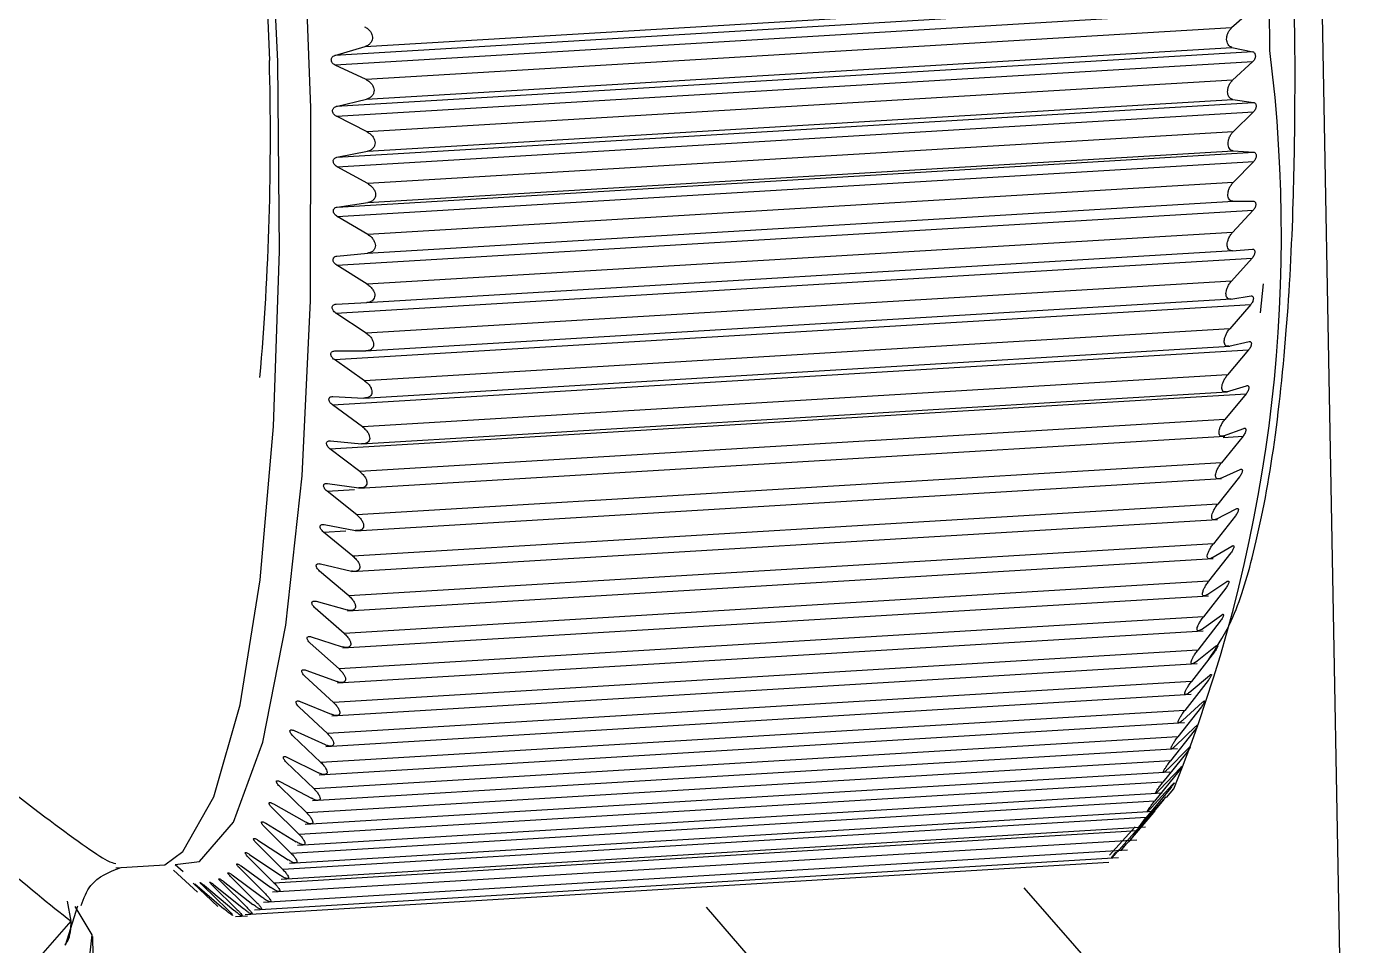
# Model space of a CAD drawing. Header units: millimetres. Extents: x 0 to 279, y 0 to 216.
# Drawn here: x 45.332 to 48.077, y 173.19 to 175.071 of the extents above; entities that cross this region are included whole.
import ezdxf

# ---------------------------------------------------------------- set-up
doc = ezdxf.new("R2010")
doc.units = ezdxf.units.MM

msp = doc.modelspace()

# ---------------------------------------------------------------- linework, layer by layer
at = {"color": 7, "linetype": 'Continuous', "lineweight": 25}
for p, q in [((48.077, 170.0742), (47.9397, 177.6115)), ((46.0246, 175.0308), (47.7973, 175.1367)), ((47.8401, 175.1248), (45.9627, 175.0126)), ((47.8407, 175.105), (45.9633, 174.9928)), ((47.8407, 175.105), (47.7992, 175.069)), ((47.7992, 175.069), (46.0266, 174.963)), ((45.9627, 175.0126), (46.0246, 175.0308)), ((47.8427, 175.02), (45.9653, 174.9078)), ((46.0276, 174.923), (47.8001, 175.029)), ((47.8001, 175.029), (47.8427, 175.02)), ((46.0266, 174.963), (45.9633, 174.9928)), ((45.9657, 174.8881), (47.8431, 175.0004)), ((47.8431, 175.0004), (47.8014, 174.9619)), ((47.8014, 174.9619), (46.0289, 174.8559)), ((45.9653, 174.9078), (46.0276, 174.923)), ((45.9669, 174.8041), (47.8442, 174.9165)), ((46.0294, 174.8163), (47.8019, 174.9224)), ((47.8019, 174.9224), (47.8442, 174.9165)), ((46.0289, 174.8559), (45.9657, 174.8881)), ((45.967, 174.7847), (47.8443, 174.8971)), ((47.8443, 174.8971), (47.8024, 174.8562)), ((47.8024, 174.8562), (46.03, 174.7501)), ((45.9669, 174.8041), (46.0294, 174.8163)), ((45.9674, 174.702), (47.8445, 174.8144)), ((46.0301, 174.7111), (47.8025, 174.8173)), ((47.8025, 174.8173), (47.8445, 174.8144)), ((46.03, 174.7501), (45.967, 174.7847)), ((45.9673, 174.6829), (47.8445, 174.7953)), ((47.8445, 174.7953), (47.8023, 174.7521)), ((47.8023, 174.7521), (46.03, 174.646)), ((46.0287, 174.6077), (47.8033, 174.714)), ((47.802, 174.7139), (47.8438, 174.7141)), ((45.9665, 174.5829), (47.8435, 174.6954)), ((45.9674, 174.702), (46.0301, 174.7111)), ((47.8435, 174.6954), (47.8011, 174.65)), ((46.03, 174.646), (45.9673, 174.6829)), ((47.8011, 174.65), (46.029, 174.5438)), ((45.9668, 174.6016), (46.0298, 174.6077)), ((46.0275, 174.5063), (47.8019, 174.6127)), ((47.8004, 174.6126), (47.842, 174.6158)), ((45.9647, 174.485), (47.8415, 174.5976)), ((46.029, 174.5438), (45.9665, 174.5829)), ((47.8415, 174.5976), (47.7988, 174.5502)), ((47.7988, 174.5502), (46.0268, 174.4438)), ((47.8638, 174.5446), (47.8578, 174.4853)), ((45.9617, 174.3895), (47.8384, 174.5021)), ((45.9651, 174.5033), (46.0283, 174.5063)), ((46.0251, 174.4072), (47.7994, 174.5137)), ((47.8384, 174.5021), (47.7954, 174.4528)), ((47.7977, 174.5136), (47.8391, 174.5199)), ((46.0268, 174.4438), (45.9647, 174.485)), ((47.7954, 174.4528), (46.0235, 174.3464)), ((46.0216, 174.3107), (47.7957, 174.4172)), ((47.7938, 174.4172), (47.8351, 174.4266)), ((45.9577, 174.2966), (47.8342, 174.4093)), ((46.0235, 174.3464), (45.9617, 174.3895)), ((45.9623, 174.4073), (46.0257, 174.4073)), ((47.8342, 174.4093), (47.7909, 174.3582)), ((47.7909, 174.3582), (46.0192, 174.2517)), ((47.7889, 174.3237), (47.8301, 174.3361)), ((45.9526, 174.2066), (47.829, 174.3194)), ((45.9585, 174.3139), (46.022, 174.3108)), ((46.0171, 174.217), (47.791, 174.3236)), ((47.829, 174.3194), (47.7853, 174.2666)), ((46.0192, 174.2517), (45.9577, 174.2966)), ((47.7853, 174.2666), (46.0138, 174.1601)), ((47.7829, 174.2333), (47.824, 174.2487)), ((45.9537, 174.2234), (46.0173, 174.2173)), ((46.0115, 174.1263), (47.7852, 174.233)), ((47.8227, 174.2326), (47.7786, 174.1783)), ((46.0138, 174.1601), (45.9526, 174.2066)), ((47.7786, 174.1783), (46.0073, 174.0717)), ((46.0048, 174.039), (47.7784, 174.1457)), ((47.8154, 174.1492), (47.7708, 174.0935)), ((47.7758, 174.1463), (47.8168, 174.1647)), ((46.0073, 174.0717), (45.9466, 174.1198)), ((45.9478, 174.1359), (46.0115, 174.1268)), ((47.7708, 174.0935), (45.9997, 173.9869)), ((47.7677, 174.0629), (47.8087, 174.0842)), ((45.9972, 173.9552), (47.7705, 174.0619)), ((47.8071, 174.0695), (47.7621, 174.0125)), ((45.9997, 173.9869), (45.9394, 174.0363)), ((45.9409, 174.0518), (46.0046, 174.0397)), ((47.7621, 174.0125), (45.9912, 173.9058)), ((47.7585, 173.9834), (47.7996, 174.0075)), ((45.9885, 173.8752), (47.7616, 173.982)), ((47.7977, 173.9935), (47.7523, 173.9355)), ((45.9912, 173.9058), (45.9313, 173.9565)), ((45.9329, 173.9713), (45.9967, 173.9563)), ((47.7523, 173.9355), (45.9816, 173.8288)), ((47.7875, 173.9216), (47.7415, 173.8626)), ((47.7484, 173.9079), (47.7895, 173.9349)), ((45.924, 173.8946), (45.9878, 173.8767)), ((45.9788, 173.7992), (47.7517, 173.906)), ((45.9816, 173.8288), (45.9223, 173.8805)), ((47.7373, 173.8366), (47.7784, 173.8664)), ((47.7415, 173.8626), (45.9711, 173.7559)), ((47.7762, 173.8539), (47.7298, 173.7942)), ((45.9711, 173.7559), (45.9122, 173.8086)), ((45.9142, 173.8218), (45.9778, 173.8011)), ((45.9681, 173.7274), (47.7408, 173.8343)), ((47.7298, 173.7942), (45.9597, 173.6874)), ((47.7641, 173.7907), (47.7172, 173.7303)), ((47.7252, 173.7698), (47.7665, 173.8023)), ((45.9034, 173.7533), (45.967, 173.7299)), ((45.9565, 173.66), (47.7289, 173.767)), ((45.9597, 173.6874), (45.9013, 173.7409)), ((47.7172, 173.7303), (45.9473, 173.6235)), ((47.7511, 173.732), (47.7037, 173.6711)), ((47.7123, 173.7077), (47.7537, 173.7427)), ((45.9441, 173.5973), (47.7162, 173.7042)), ((45.9473, 173.6235), (45.8894, 173.6776)), ((45.8917, 173.6892), (45.9552, 173.663)), ((47.7037, 173.6711), (45.9341, 173.5643)), ((47.7373, 173.6781), (47.6894, 173.6169)), ((47.6985, 173.6504), (47.74, 173.6879)), ((45.9307, 173.5392), (47.7026, 173.6463)), ((45.9341, 173.5643), (45.8767, 173.6189)), ((45.8792, 173.6296), (45.9425, 173.6009)), ((47.6894, 173.6169), (45.92, 173.5101)), ((47.7227, 173.6291), (47.6742, 173.5678)), ((47.6838, 173.598), (47.7256, 173.638)), ((45.9166, 173.4862), (47.6882, 173.5932)), ((47.6684, 173.5508), (47.7103, 173.5931)), ((45.92, 173.5101), (45.8632, 173.565)), ((45.8658, 173.5748), (45.9289, 173.5435)), ((47.6742, 173.5678), (45.9051, 173.4609)), ((47.7074, 173.5851), (47.6583, 173.5238)), ((45.9016, 173.4381), (47.6729, 173.5452)), ((47.6913, 173.5463), (47.6417, 173.4851)), ((47.6522, 173.5088), (47.6944, 173.5532)), ((45.9051, 173.4609), (45.8489, 173.5159)), ((45.8516, 173.5248), (45.9146, 173.4912)), ((47.6583, 173.5238), (45.8895, 173.4169)), ((47.6746, 173.5127), (47.6244, 173.4519)), ((47.6353, 173.4721), (47.6778, 173.5187)), ((47.6661, 173.4929), (47.6808, 173.5101)), ((45.8367, 173.4799), (45.8994, 173.4439)), ((47.6417, 173.4851), (45.8732, 173.3782)), ((45.8859, 173.3953), (47.6569, 173.5024)), ((47.6572, 173.4845), (47.6064, 173.4241)), ((47.6178, 173.4409), (47.6606, 173.4894)), ((45.8895, 173.4169), (45.8338, 173.4719)), ((47.6244, 173.4519), (45.8562, 173.345)), ((45.8695, 173.3578), (47.6403, 173.4649)), ((47.6393, 173.4617), (47.5879, 173.402)), ((47.5996, 173.4152), (47.6427, 173.4656)), ((45.8732, 173.3782), (45.8181, 173.4331)), ((45.8211, 173.44), (45.8835, 173.4019)), ((47.6064, 173.4241), (45.8385, 173.3172)), ((45.8525, 173.3257), (47.6229, 173.4328)), ((47.602, 173.4325), (47.5494, 173.3746)), ((47.6209, 173.4444), (47.5689, 173.3854)), ((45.8562, 173.345), (45.8016, 173.3995)), ((45.8048, 173.4055), (45.8669, 173.3652)), ((45.8348, 173.2991), (47.6049, 173.4062)), ((45.8385, 173.3172), (45.7846, 173.3713)), ((45.7879, 173.3762), (45.8497, 173.334)), ((45.7979, 173.2627), (47.5674, 173.3697)), ((45.8166, 173.2781), (47.5864, 173.3852)), ((45.5143, 173.3488), (45.6142, 173.3549)), ((45.6813, 173.2989), (45.6321, 173.3437)), ((45.6355, 173.3557), (45.6517, 173.3411)), ((45.8203, 173.295), (45.767, 173.3485)), ((45.7704, 173.3524), (45.8318, 173.3083)), ((45.7787, 173.2529), (47.5479, 173.36)), ((45.7226, 173.2693), (45.6722, 173.3173)), ((45.6759, 173.3159), (45.7354, 173.2647)), ((45.7149, 173.3138), (45.7752, 173.2651)), ((45.7824, 173.2677), (45.7303, 173.3193)), ((45.7338, 173.3211), (45.7945, 173.2738)), ((45.8016, 173.2785), (45.7489, 173.3311)), ((45.7523, 173.334), (45.8134, 173.2882)), ((45.7429, 173.2631), (45.6919, 173.3124)), ((45.6956, 173.3121), (45.7554, 173.262)), ((45.7628, 173.2625), (45.7113, 173.3131)), ((47.8996, 172.7061), (47.3747, 173.3075)), ((45.4111, 173.1902), (45.4364, 173.2705)), ((46.7229, 173.268), (47.2451, 172.6663)), ((45.7591, 173.2488), (45.7838, 173.2503)), ((45.4734, 172.866), (45.4668, 173.2079))]:
    msp.add_line(p, q, dxfattribs=at)
at = {"color": 8, "linetype": 'Continuous', "lineweight": 25}
for p, q in [((47.7822, 174.2302), (47.8227, 174.2326)), ((45.9466, 174.1198), (46.0027, 174.1232)), ((45.9394, 174.0363), (45.9852, 174.0391)), ((45.4224, 173.2391), (45.4148, 173.28))]:
    msp.add_line(p, q, dxfattribs=at)
at = {"color": 7, "linetype": 'Continuous', "lineweight": 25, "flags": 128}
for points in [[(45.9135, 174.9051), (45.8974, 175.3194), (45.8653, 175.7349), (45.8185, 176.133), (45.7592, 176.4963), (45.6901, 176.8088), (45.614, 177.0567), (45.5345, 177.2294), (45.455, 177.3193), (45.3789, 177.3227), (45.3434, 177.2921)], [(45.6142, 173.3549), (45.6512, 173.382), (45.7149, 173.4943), (45.7686, 173.6824), (45.8099, 173.9387), (45.8371, 174.2526), (45.8492, 174.6114), (45.8456, 175.0003), (45.8264, 175.4032), (45.7924, 175.8034), (45.7451, 176.1844), (45.6864, 176.5305), (45.6187, 176.8275), (45.5448, 177.063), (45.4678, 177.2277), (45.3909, 177.3147), (45.3199, 177.322)], [(45.8045, 175.4937), (45.8146, 175.3478), (45.8285, 175.0025)], [(45.6355, 173.3557), (45.6853, 173.3615), (45.7548, 173.4419), (45.8148, 173.6057), (45.8624, 173.8458), (45.8956, 174.1517), (45.9129, 174.51), (45.9135, 174.9051)], [(41.4209, 173.1697), (41.4081, 173.0783), (41.4734, 172.9893), (41.6143, 172.9062), (41.8256, 172.8321), (42.0993, 172.77), (42.4248, 172.7223), (42.7895, 172.6909), (43.1794, 172.677), (43.5792, 172.6811), (43.9735, 172.7031), (44.347, 172.7422), (44.6853, 172.7967), (44.9752, 172.8645), (45.2056, 172.9431), (45.3678, 173.0294), (45.4556, 173.12), (45.4657, 173.2114), (45.4304, 173.2697)]]:
    msp.add_lwpolyline(points, dxfattribs=at)
at = {"color": 8, "linetype": 'Continuous', "lineweight": 25, "flags": 128}
msp.add_lwpolyline([(41.4418, 173.19), (41.4722, 173.1339), (41.5872, 173.0467), (41.7789, 172.9679), (42.0393, 172.9007), (42.3579, 172.8482), (42.7213, 172.8123), (43.1145, 172.7947), (43.521, 172.796), (43.9239, 172.8163), (44.3064, 172.8546), (44.6527, 172.9094), (44.9482, 172.9784), (45.1809, 173.0586), (45.3411, 173.1467), (45.4224, 173.2391)], dxfattribs=at)
at = {"color": 7, "linetype": 'Continuous', "lineweight": 25}
for centre, radius, start, end in [((39.236, 174.9672), 8.6419, 0.36698, 12.97648), ((44.8715, 174.645), 3.0298, 338.003, 7.1582), ((40.1236, 174.8461), 5.707, 355.041, 1.5698)]:
    msp.add_arc(centre, radius, start, end, dxfattribs=at)
for points, knots in [([(47.7513, 173.7735), (47.7667, 173.7972), (47.8049, 173.8561), (47.8444, 173.9841), (47.885, 174.1824), (47.9123, 174.4321), (47.9266, 174.6905), (47.9297, 174.9205), (47.9291, 175.0677), (47.9267, 175.1377), (47.9264, 175.1461)], [0, 0, 0, 0, 0.102578, 0.255456, 0.432832, 0.610563, 0.766921, 0.892258, 0.987106, 1, 1, 1, 1]), ([(46.0233, 175.0712), (46.0257, 175.07), (46.0302, 175.0676), (46.0354, 175.0621), (46.0387, 175.0561), (46.04, 175.0499), (46.0391, 175.0438), (46.0362, 175.0382), (46.0313, 175.0334), (46.027, 175.0317), (46.0246, 175.0308)], [0, 0, 0, 0, 0.154627, 0.287114, 0.40059, 0.499997, 0.599382, 0.712849, 0.845346, 1, 1, 1, 1]), ([(47.7891, 175.0456), (47.7892, 175.0475), (47.7895, 175.0518), (47.7916, 175.0582), (47.7948, 175.0644), (47.7977, 175.0674), (47.7992, 175.069)], [0, 0, 0, 0, 0.198791, 0.425735, 0.690719, 1, 1, 1, 1]), ([(47.8001, 175.029), (47.7985, 175.0295), (47.7955, 175.0306), (47.7921, 175.0346), (47.7898, 175.0396), (47.7893, 175.0437), (47.7891, 175.0456)], [0, 0, 0, 0, 0.309281, 0.574265, 0.801209, 1, 1, 1, 1]), ([(47.8427, 175.02), (47.8435, 175.0198), (47.8449, 175.0193), (47.8466, 175.0174), (47.8477, 175.0149), (47.8481, 175.0121), (47.8478, 175.009), (47.8468, 175.0058), (47.8452, 175.0027), (47.8438, 175.0012), (47.8431, 175.0004)], [0, 0, 0, 0, 0.149554, 0.286742, 0.39793, 0.499998, 0.60209, 0.713222, 0.850456, 1, 1, 1, 1]), ([(45.9633, 174.9928), (45.9621, 174.9934), (45.9599, 174.9946), (45.9574, 174.9974), (45.9558, 175.0004), (45.9552, 175.0034), (45.9556, 175.0064), (45.9571, 175.0091), (45.9594, 175.0114), (45.9616, 175.0122), (45.9627, 175.0126)], [0, 0, 0, 0, 0.149554, 0.286742, 0.39793, 0.499998, 0.60209, 0.713222, 0.850456, 1, 1, 1, 1]), ([(46.0266, 174.963), (46.029, 174.9617), (46.0335, 174.9591), (46.0387, 174.9534), (46.0419, 174.9473), (46.0432, 174.9411), (46.0422, 174.9352), (46.0392, 174.9298), (46.0343, 174.9252), (46.0299, 174.9238), (46.0276, 174.923)], [0, 0, 0, 0, 0.154627, 0.287114, 0.40059, 0.499997, 0.599382, 0.712849, 0.845346, 1, 1, 1, 1]), ([(47.7911, 174.9381), (47.7912, 174.94), (47.7915, 174.9442), (47.7936, 174.9507), (47.7969, 174.9571), (47.7998, 174.9602), (47.8014, 174.9619)], [0, 0, 0, 0, 0.198791, 0.425735, 0.690719, 1, 1, 1, 1]), ([(47.8019, 174.9224), (47.8003, 174.9228), (47.7973, 174.9236), (47.794, 174.9274), (47.7917, 174.9322), (47.7913, 174.9362), (47.7911, 174.9381)], [0, 0, 0, 0, 0.309281, 0.574265, 0.801209, 1, 1, 1, 1]), ([(45.9657, 174.8881), (45.9646, 174.8888), (45.9624, 174.8901), (45.9599, 174.8929), (45.9583, 174.896), (45.9577, 174.899), (45.9582, 174.9019), (45.9597, 174.9045), (45.9621, 174.9067), (45.9642, 174.9074), (45.9653, 174.9078)], [0, 0, 0, 0, 0.149554, 0.286742, 0.39793, 0.499998, 0.60209, 0.713222, 0.850456, 1, 1, 1, 1]), ([(47.8442, 174.9165), (47.8449, 174.9163), (47.8464, 174.9159), (47.848, 174.9141), (47.8491, 174.9118), (47.8495, 174.909), (47.8491, 174.9059), (47.8481, 174.9027), (47.8465, 174.8995), (47.8451, 174.8979), (47.8443, 174.8971)], [0, 0, 0, 0, 0.149554, 0.286742, 0.39793, 0.499998, 0.60209, 0.713222, 0.850456, 1, 1, 1, 1]), ([(46.0289, 174.8559), (46.0313, 174.8544), (46.0357, 174.8517), (46.0408, 174.8458), (46.044, 174.8397), (46.0453, 174.8335), (46.0442, 174.8277), (46.0412, 174.8225), (46.0362, 174.8182), (46.0318, 174.817), (46.0294, 174.8163)], [0, 0, 0, 0, 0.154627, 0.287114, 0.40059, 0.499997, 0.599382, 0.712849, 0.845346, 1, 1, 1, 1]), ([(47.792, 174.832), (47.7921, 174.8339), (47.7924, 174.8381), (47.7946, 174.8446), (47.7979, 174.8511), (47.8008, 174.8544), (47.8024, 174.8562)], [0, 0, 0, 0, 0.198791, 0.425735, 0.690719, 1, 1, 1, 1]), ([(47.8025, 174.8173), (47.8009, 174.8176), (47.798, 174.8182), (47.7947, 174.8216), (47.7924, 174.8262), (47.7921, 174.8301), (47.792, 174.832)], [0, 0, 0, 0, 0.309281, 0.574265, 0.801209, 1, 1, 1, 1]), ([(45.967, 174.7847), (45.9659, 174.7854), (45.9637, 174.7868), (45.9613, 174.7897), (45.9597, 174.7928), (45.9592, 174.7958), (45.9596, 174.7987), (45.9612, 174.8012), (45.9636, 174.8032), (45.9658, 174.8038), (45.9669, 174.8041)], [0, 0, 0, 0, 0.149554, 0.286742, 0.39793, 0.499998, 0.60209, 0.713222, 0.850456, 1, 1, 1, 1]), ([(47.8445, 174.8144), (47.8453, 174.8143), (47.8467, 174.814), (47.8484, 174.8123), (47.8494, 174.8101), (47.8497, 174.8074), (47.8494, 174.8043), (47.8483, 174.8011), (47.8467, 174.7978), (47.8452, 174.7962), (47.8445, 174.7953)], [0, 0, 0, 0, 0.149554, 0.286742, 0.39793, 0.499998, 0.60209, 0.713222, 0.850456, 1, 1, 1, 1]), ([(43.7709, 174.7769), (43.9748, 174.581), (44.3823, 174.1895), (44.894, 173.7075), (45.2827, 173.3498), (45.3786, 173.2738), (45.4224, 173.2391)], [0, 0, 0, 0, 0.272891, 0.545753, 0.792389, 1, 1, 1, 1]), ([(46.03, 174.7501), (46.0324, 174.7486), (46.0368, 174.7457), (46.0419, 174.7397), (46.045, 174.7335), (46.0462, 174.7273), (46.0451, 174.7216), (46.042, 174.7167), (46.0369, 174.7127), (46.0325, 174.7117), (46.0301, 174.7111)], [0, 0, 0, 0, 0.154627, 0.287114, 0.40059, 0.499997, 0.599382, 0.712849, 0.845346, 1, 1, 1, 1]), ([(47.7917, 174.7276), (47.7918, 174.7295), (47.7922, 174.7336), (47.7944, 174.7402), (47.7978, 174.7469), (47.8008, 174.7503), (47.8023, 174.7521)], [0, 0, 0, 0, 0.198791, 0.425735, 0.690719, 1, 1, 1, 1]), ([(47.802, 174.7139), (47.8005, 174.7141), (47.7975, 174.7145), (47.7943, 174.7176), (47.7921, 174.722), (47.7918, 174.7258), (47.7917, 174.7276)], [0, 0, 0, 0, 0.309281, 0.574265, 0.801209, 1, 1, 1, 1]), ([(47.8438, 174.7141), (47.8446, 174.714), (47.846, 174.7138), (47.8476, 174.7123), (47.8486, 174.7102), (47.8489, 174.7076), (47.8485, 174.7045), (47.8474, 174.7013), (47.8458, 174.698), (47.8443, 174.6963), (47.8435, 174.6954)], [0, 0, 0, 0, 0.149554, 0.286742, 0.39793, 0.499998, 0.60209, 0.713222, 0.850456, 1, 1, 1, 1]), ([(45.9673, 174.6829), (45.9662, 174.6836), (45.964, 174.6851), (45.9616, 174.6881), (45.96, 174.6911), (45.9595, 174.6942), (45.96, 174.6969), (45.9616, 174.6993), (45.9641, 174.7012), (45.9662, 174.7017), (45.9674, 174.702)], [0, 0, 0, 0, 0.149554, 0.286742, 0.39793, 0.499998, 0.60209, 0.713222, 0.850456, 1, 1, 1, 1]), ([(46.03, 174.646), (46.0324, 174.6443), (46.0368, 174.6414), (46.0418, 174.6352), (46.0449, 174.6289), (46.046, 174.6229), (46.0449, 174.6173), (46.0417, 174.6126), (46.0366, 174.6089), (46.0322, 174.6081), (46.0298, 174.6077)], [0, 0, 0, 0, 0.154627, 0.287114, 0.40059, 0.499997, 0.599382, 0.712849, 0.845346, 1, 1, 1, 1]), ([(47.7903, 174.6252), (47.7904, 174.6271), (47.7908, 174.6311), (47.7932, 174.6377), (47.7966, 174.6445), (47.7995, 174.6481), (47.8011, 174.65)], [0, 0, 0, 0, 0.198791, 0.425735, 0.690719, 1, 1, 1, 1]), ([(47.8004, 174.6126), (47.7988, 174.6127), (47.7959, 174.6128), (47.7927, 174.6156), (47.7906, 174.6198), (47.7904, 174.6235), (47.7903, 174.6252)], [0, 0, 0, 0, 0.309281, 0.574265, 0.801209, 1, 1, 1, 1]), ([(47.842, 174.6158), (47.8427, 174.6158), (47.8442, 174.6158), (47.8457, 174.6144), (47.8467, 174.6124), (47.847, 174.6099), (47.8466, 174.6069), (47.8455, 174.6036), (47.8438, 174.6003), (47.8423, 174.5985), (47.8415, 174.5976)], [0, 0, 0, 0, 0.149554, 0.286742, 0.39793, 0.499998, 0.60209, 0.713222, 0.850456, 1, 1, 1, 1]), ([(45.9665, 174.5829), (45.9654, 174.5837), (45.9633, 174.5852), (45.9608, 174.5882), (45.9593, 174.5913), (45.9588, 174.5943), (45.9594, 174.597), (45.961, 174.5993), (45.9635, 174.601), (45.9656, 174.6014), (45.9668, 174.6016)], [0, 0, 0, 0, 0.149554, 0.286742, 0.39793, 0.499998, 0.60209, 0.713222, 0.850456, 1, 1, 1, 1]), ([(47.7877, 174.5252), (47.7879, 174.527), (47.7884, 174.531), (47.7907, 174.5376), (47.7942, 174.5444), (47.7972, 174.5482), (47.7988, 174.5502)], [0, 0, 0, 0, 0.198791, 0.425735, 0.690719, 1, 1, 1, 1]), ([(46.029, 174.5438), (46.0313, 174.5421), (46.0357, 174.539), (46.0407, 174.5327), (46.0437, 174.5264), (46.0447, 174.5204), (46.0435, 174.515), (46.0403, 174.5105), (46.0351, 174.5072), (46.0307, 174.5066), (46.0283, 174.5063)], [0, 0, 0, 0, 0.154627, 0.287114, 0.40059, 0.499997, 0.599382, 0.712849, 0.845346, 1, 1, 1, 1]), ([(47.7977, 174.5136), (47.7961, 174.5136), (47.7932, 174.5135), (47.7901, 174.516), (47.788, 174.5199), (47.7878, 174.5235), (47.7877, 174.5252)], [0, 0, 0, 0, 0.309281, 0.574265, 0.801209, 1, 1, 1, 1]), ([(45.9647, 174.485), (45.9635, 174.4858), (45.9614, 174.4874), (45.959, 174.4905), (45.9575, 174.4936), (45.9571, 174.4965), (45.9576, 174.4991), (45.9593, 174.5013), (45.9618, 174.5029), (45.964, 174.5031), (45.9651, 174.5033)], [0, 0, 0, 0, 0.149554, 0.286742, 0.39793, 0.499998, 0.60209, 0.713222, 0.850456, 1, 1, 1, 1]), ([(47.8391, 174.5199), (47.8398, 174.52), (47.8412, 174.52), (47.8428, 174.5188), (47.8438, 174.517), (47.844, 174.5145), (47.8436, 174.5115), (47.8424, 174.5083), (47.8407, 174.5049), (47.8392, 174.5031), (47.8384, 174.5021)], [0, 0, 0, 0, 0.149554, 0.286742, 0.39793, 0.499998, 0.60209, 0.713222, 0.850456, 1, 1, 1, 1]), ([(46.0268, 174.4438), (46.0292, 174.4421), (46.0335, 174.4388), (46.0384, 174.4324), (46.0414, 174.4262), (46.0424, 174.4203), (46.0411, 174.4151), (46.0378, 174.4108), (46.0326, 174.4078), (46.0281, 174.4075), (46.0257, 174.4073)], [0, 0, 0, 0, 0.154627, 0.287114, 0.40059, 0.499997, 0.599382, 0.712849, 0.845346, 1, 1, 1, 1]), ([(47.7841, 174.4277), (47.7843, 174.4295), (47.7848, 174.4333), (47.7872, 174.4399), (47.7907, 174.4469), (47.7938, 174.4507), (47.7954, 174.4528)], [0, 0, 0, 0, 0.198791, 0.425735, 0.690719, 1, 1, 1, 1]), ([(47.7938, 174.4172), (47.7923, 174.4171), (47.7894, 174.4167), (47.7863, 174.4189), (47.7843, 174.4225), (47.7841, 174.426), (47.7841, 174.4277)], [0, 0, 0, 0, 0.309281, 0.574265, 0.801209, 1, 1, 1, 1]), ([(47.8351, 174.4266), (47.8358, 174.4267), (47.8373, 174.4269), (47.8388, 174.4258), (47.8397, 174.4241), (47.8399, 174.4217), (47.8395, 174.4188), (47.8383, 174.4156), (47.8365, 174.4122), (47.835, 174.4103), (47.8342, 174.4093)], [0, 0, 0, 0, 0.149554, 0.286742, 0.39793, 0.499998, 0.60209, 0.713222, 0.850456, 1, 1, 1, 1]), ([(45.9617, 174.3895), (45.9606, 174.3903), (45.9585, 174.392), (45.9561, 174.3951), (45.9547, 174.3982), (45.9542, 174.4011), (45.9548, 174.4036), (45.9565, 174.4056), (45.959, 174.4071), (45.9612, 174.4072), (45.9623, 174.4073)], [0, 0, 0, 0, 0.149554, 0.286742, 0.39793, 0.499998, 0.60209, 0.713222, 0.850456, 1, 1, 1, 1]), ([(47.7793, 174.333), (47.7796, 174.3347), (47.7801, 174.3385), (47.7826, 174.3451), (47.7862, 174.3521), (47.7892, 174.356), (47.7909, 174.3582)], [0, 0, 0, 0, 0.198791, 0.425735, 0.690719, 1, 1, 1, 1]), ([(46.0235, 174.3464), (46.0259, 174.3446), (46.0302, 174.3412), (46.0351, 174.3347), (46.038, 174.3285), (46.0389, 174.3227), (46.0375, 174.3177), (46.0342, 174.3137), (46.0289, 174.311), (46.0245, 174.3109), (46.022, 174.3108)], [0, 0, 0, 0, 0.154627, 0.287114, 0.40059, 0.499997, 0.599382, 0.712849, 0.845346, 1, 1, 1, 1]), ([(47.7889, 174.3237), (47.7874, 174.3234), (47.7845, 174.3229), (47.7814, 174.3247), (47.7795, 174.328), (47.7794, 174.3314), (47.7793, 174.333)], [0, 0, 0, 0, 0.309281, 0.574265, 0.801209, 1, 1, 1, 1]), ([(47.8301, 174.3361), (47.8308, 174.3363), (47.8322, 174.3365), (47.8337, 174.3357), (47.8346, 174.3341), (47.8348, 174.3318), (47.8343, 174.329), (47.8331, 174.3258), (47.8313, 174.3224), (47.8298, 174.3204), (47.829, 174.3194)], [0, 0, 0, 0, 0.149554, 0.286742, 0.39793, 0.499998, 0.60209, 0.713222, 0.850456, 1, 1, 1, 1]), ([(45.9577, 174.2966), (45.9566, 174.2975), (45.9545, 174.2992), (45.9522, 174.3023), (45.9507, 174.3054), (45.9503, 174.3082), (45.951, 174.3107), (45.9526, 174.3126), (45.9552, 174.3138), (45.9574, 174.3139), (45.9585, 174.3139)], [0, 0, 0, 0, 0.149554, 0.286742, 0.39793, 0.499998, 0.60209, 0.713222, 0.850456, 1, 1, 1, 1]), ([(46.0192, 174.2517), (46.0215, 174.2498), (46.0258, 174.2463), (46.0306, 174.2398), (46.0334, 174.2336), (46.0343, 174.228), (46.0329, 174.2231), (46.0295, 174.2194), (46.0242, 174.2171), (46.0197, 174.2172), (46.0173, 174.2173)], [0, 0, 0, 0, 0.154627, 0.287114, 0.40059, 0.499997, 0.599382, 0.712849, 0.845346, 1, 1, 1, 1]), ([(47.7735, 174.2414), (47.7737, 174.2431), (47.7743, 174.2468), (47.7769, 174.2533), (47.7805, 174.2603), (47.7836, 174.2644), (47.7853, 174.2666)], [0, 0, 0, 0, 0.198791, 0.425735, 0.690719, 1, 1, 1, 1]), ([(47.824, 174.2487), (47.8247, 174.2489), (47.8261, 174.2493), (47.8276, 174.2486), (47.8285, 174.2472), (47.8286, 174.245), (47.8281, 174.2423), (47.8269, 174.2391), (47.825, 174.2357), (47.8235, 174.2337), (47.8227, 174.2326)], [0, 0, 0, 0, 0.149554, 0.286742, 0.39793, 0.499998, 0.60209, 0.713222, 0.850456, 1, 1, 1, 1]), ([(45.9526, 174.2066), (45.9516, 174.2075), (45.9495, 174.2093), (45.9472, 174.2125), (45.9458, 174.2155), (45.9454, 174.2183), (45.9461, 174.2206), (45.9478, 174.2223), (45.9503, 174.2235), (45.9525, 174.2234), (45.9537, 174.2234)], [0, 0, 0, 0, 0.149554, 0.286742, 0.39793, 0.499998, 0.60209, 0.713222, 0.850456, 1, 1, 1, 1]), ([(47.7829, 174.2333), (47.7814, 174.2329), (47.7785, 174.2322), (47.7755, 174.2336), (47.7736, 174.2367), (47.7735, 174.2399), (47.7735, 174.2414)], [0, 0, 0, 0, 0.309281, 0.574265, 0.801209, 1, 1, 1, 1]), ([(47.7665, 174.1532), (47.7668, 174.1548), (47.7674, 174.1584), (47.7701, 174.1648), (47.7738, 174.1719), (47.7769, 174.176), (47.7786, 174.1783)], [0, 0, 0, 0, 0.198791, 0.425735, 0.690719, 1, 1, 1, 1]), ([(47.8168, 174.1647), (47.8176, 174.165), (47.819, 174.1655), (47.8204, 174.1649), (47.8213, 174.1636), (47.8214, 174.1616), (47.8209, 174.1589), (47.8196, 174.1558), (47.8177, 174.1524), (47.8162, 174.1503), (47.8154, 174.1492)], [0, 0, 0, 0, 0.148553, 0.284591, 0.397836, 0.501969, 0.603555, 0.714232, 0.851007, 1, 1, 1, 1]), ([(46.0138, 174.1601), (46.0161, 174.1581), (46.0203, 174.1545), (46.0251, 174.1479), (46.0278, 174.1418), (46.0286, 174.1363), (46.0271, 174.1317), (46.0237, 174.1283), (46.0184, 174.1263), (46.0139, 174.1266), (46.0115, 174.1268)], [0, 0, 0, 0, 0.154627, 0.287114, 0.40059, 0.499997, 0.599382, 0.712849, 0.845346, 1, 1, 1, 1]), ([(47.7758, 174.1463), (47.7743, 174.1458), (47.7714, 174.1448), (47.7684, 174.1459), (47.7666, 174.1487), (47.7665, 174.1518), (47.7665, 174.1532)], [0, 0, 0, 0, 0.309281, 0.574265, 0.801209, 1, 1, 1, 1]), ([(45.9466, 174.1198), (45.9455, 174.1207), (45.9434, 174.1225), (45.9411, 174.1257), (45.9398, 174.1287), (45.9394, 174.1314), (45.9401, 174.1336), (45.9418, 174.1352), (45.9444, 174.1362), (45.9466, 174.136), (45.9478, 174.1359)], [0, 0, 0, 0, 0.149554, 0.286742, 0.39793, 0.499998, 0.60209, 0.713222, 0.850456, 1, 1, 1, 1]), ([(47.7585, 174.0686), (47.7589, 174.0702), (47.7595, 174.0736), (47.7622, 174.0799), (47.766, 174.087), (47.7691, 174.0912), (47.7708, 174.0935)], [0, 0, 0, 0, 0.198791, 0.425735, 0.690719, 1, 1, 1, 1]), ([(47.8087, 174.0842), (47.8094, 174.0845), (47.8108, 174.0851), (47.8123, 174.0848), (47.8131, 174.0837), (47.8132, 174.0817), (47.8126, 174.0791), (47.8113, 174.076), (47.8094, 174.0726), (47.8079, 174.0705), (47.8071, 174.0695)], [0, 0, 0, 0, 0.147187, 0.281694, 0.397367, 0.503978, 0.605175, 0.715479, 0.851684, 1, 1, 1, 1]), ([(46.0073, 174.0717), (46.0095, 174.0697), (46.0138, 174.066), (46.0185, 174.0594), (46.0212, 174.0534), (46.0219, 174.048), (46.0204, 174.0436), (46.0169, 174.0405), (46.0115, 174.0389), (46.007, 174.0394), (46.0046, 174.0397)], [0, 0, 0, 0, 0.154627, 0.287114, 0.40059, 0.499997, 0.599382, 0.712849, 0.845346, 1, 1, 1, 1]), ([(47.7677, 174.0629), (47.7662, 174.0623), (47.7633, 174.061), (47.7604, 174.0618), (47.7585, 174.0643), (47.7585, 174.0672), (47.7585, 174.0686)], [0, 0, 0, 0, 0.309281, 0.574265, 0.801209, 1, 1, 1, 1]), ([(45.9394, 174.0363), (45.9384, 174.0373), (45.9363, 174.0392), (45.9341, 174.0423), (45.9327, 174.0453), (45.9324, 174.0479), (45.9332, 174.05), (45.9349, 174.0515), (45.9375, 174.0523), (45.9397, 174.052), (45.9409, 174.0518)], [0, 0, 0, 0, 0.149537, 0.286708, 0.397884, 0.49994, 0.603432, 0.715988, 0.851784, 1, 1, 1, 1]), ([(47.7495, 173.9878), (47.7499, 173.9893), (47.7505, 173.9926), (47.7533, 173.9988), (47.7572, 174.0058), (47.7604, 174.0102), (47.7621, 174.0125)], [0, 0, 0, 0, 0.198791, 0.425735, 0.690719, 1, 1, 1, 1]), ([(47.7996, 174.0075), (47.8003, 174.0079), (47.8016, 174.0086), (47.8031, 174.0085), (47.804, 174.0075), (47.804, 174.0056), (47.8034, 174.0031), (47.802, 174.0001), (47.8001, 173.9967), (47.7985, 173.9946), (47.7977, 173.9935)], [0, 0, 0, 0, 0.145712, 0.278589, 0.396525, 0.505483, 0.606583, 0.716721, 0.852355, 1, 1, 1, 1]), ([(45.9997, 173.9869), (46.002, 173.9848), (46.0062, 173.981), (46.0108, 173.9745), (46.0135, 173.9685), (46.0141, 173.9633), (46.0125, 173.9592), (46.009, 173.9564), (46.0036, 173.9551), (45.9991, 173.9559), (45.9967, 173.9563)], [0, 0, 0, 0, 0.154627, 0.287114, 0.40059, 0.499997, 0.599382, 0.712849, 0.845346, 1, 1, 1, 1]), ([(47.7585, 173.9834), (47.757, 173.9826), (47.7542, 173.9811), (47.7512, 173.9816), (47.7495, 173.9837), (47.7495, 173.9865), (47.7495, 173.9878)], [0, 0, 0, 0, 0.309281, 0.574265, 0.801209, 1, 1, 1, 1]), ([(45.9313, 173.9565), (45.9303, 173.9575), (45.9282, 173.9594), (45.926, 173.9626), (45.9247, 173.9655), (45.9245, 173.968), (45.9252, 173.97), (45.927, 173.9713), (45.9297, 173.9719), (45.9318, 173.9715), (45.9329, 173.9713)], [0, 0, 0, 0, 0.149517, 0.286671, 0.3978321, 0.499875, 0.605135, 0.7195067, 0.8535095, 1, 1, 1, 1]), ([(47.7395, 173.911), (47.7399, 173.9125), (47.7406, 173.9156), (47.7434, 173.9217), (47.7473, 173.9287), (47.7506, 173.9331), (47.7523, 173.9355)], [0, 0, 0, 0, 0.1987913, 0.4257348, 0.6907186, 1, 1, 1, 1]), ([(47.7895, 173.9349), (47.7902, 173.9353), (47.7915, 173.9361), (47.793, 173.9361), (47.7938, 173.9353), (47.7939, 173.9335), (47.7932, 173.9311), (47.7918, 173.9282), (47.7898, 173.9248), (47.7883, 173.9227), (47.7875, 173.9216)], [0, 0, 0, 0, 0.143969, 0.275149, 0.395302, 0.506519, 0.607797, 0.717983, 0.853032, 1, 1, 1, 1]), ([(45.9223, 173.8805), (45.9212, 173.8815), (45.9192, 173.8834), (45.917, 173.8866), (45.9157, 173.8895), (45.9155, 173.8919), (45.9163, 173.8938), (45.9182, 173.8949), (45.9208, 173.8953), (45.9229, 173.8948), (45.924, 173.8946)], [0, 0, 0, 0, 0.149499, 0.286636, 0.397784, 0.499814, 0.606885, 0.723129, 0.855313, 1, 1, 1, 1]), ([(45.9912, 173.9058), (45.9934, 173.9037), (45.9976, 173.8999), (46.0021, 173.8933), (46.0047, 173.8875), (46.0053, 173.8825), (46.0037, 173.8786), (46.0001, 173.8761), (45.9947, 173.8752), (45.9902, 173.8761), (45.9878, 173.8767)], [0, 0, 0, 0, 0.154627, 0.287114, 0.40059, 0.499997, 0.599382, 0.712849, 0.845346, 1, 1, 1, 1]), ([(47.7484, 173.9079), (47.7469, 173.907), (47.744, 173.9053), (47.7411, 173.9054), (47.7394, 173.9072), (47.7395, 173.9098), (47.7395, 173.911)], [0, 0, 0, 0, 0.309281, 0.574265, 0.801209, 1, 1, 1, 1]), ([(47.7784, 173.8664), (47.7791, 173.8668), (47.7804, 173.8677), (47.7819, 173.868), (47.7826, 173.8674), (47.7828, 173.8665), (47.7826, 173.8653), (47.782, 173.8633), (47.7806, 173.8605), (47.7786, 173.8572), (47.7771, 173.855), (47.7762, 173.8539)], [0, 0, 0, 0, 0.141955, 0.271196, 0.393433, 0.450354, 0.507368, 0.609069, 0.719466, 0.853822, 1, 1, 1, 1]), ([(47.7373, 173.8366), (47.7358, 173.8356), (47.7329, 173.8338), (47.73, 173.8335), (47.7283, 173.835), (47.7285, 173.8374), (47.7285, 173.8385)], [0, 0, 0, 0, 0.309281, 0.574265, 0.801209, 1, 1, 1, 1]), ([(47.7285, 173.8385), (47.7289, 173.8399), (47.7296, 173.8429), (47.7325, 173.8488), (47.7365, 173.8558), (47.7398, 173.8602), (47.7415, 173.8626)], [0, 0, 0, 0, 0.198791, 0.425735, 0.690719, 1, 1, 1, 1]), ([(45.9122, 173.8086), (45.9112, 173.8096), (45.9092, 173.8115), (45.907, 173.8147), (45.9058, 173.8175), (45.9056, 173.8198), (45.9064, 173.8216), (45.9083, 173.8226), (45.911, 173.8227), (45.9131, 173.8221), (45.9142, 173.8218)], [0, 0, 0, 0, 0.149486, 0.286612, 0.39775, 0.499772, 0.60854, 0.726564, 0.857095, 1, 1, 1, 1]), ([(45.9816, 173.8288), (45.9839, 173.8266), (45.988, 173.8227), (45.9925, 173.8161), (45.995, 173.8104), (45.9955, 173.8057), (45.9938, 173.802), (45.9902, 173.7998), (45.9848, 173.7993), (45.9803, 173.8005), (45.9778, 173.8011)], [0, 0, 0, 0, 0.154627, 0.287114, 0.40059, 0.499997, 0.599382, 0.712849, 0.845346, 1, 1, 1, 1]), ([(47.7166, 173.7704), (47.7169, 173.7718), (47.7177, 173.7746), (47.7207, 173.7804), (47.7248, 173.7873), (47.7281, 173.7917), (47.7298, 173.7942)], [0, 0, 0, 0, 0.198791, 0.425735, 0.690719, 1, 1, 1, 1]), ([(47.7665, 173.8023), (47.7672, 173.8028), (47.7685, 173.8037), (47.7699, 173.8042), (47.7707, 173.8038), (47.7708, 173.8029), (47.7706, 173.8018), (47.77, 173.8), (47.7686, 173.7972), (47.7666, 173.7939), (47.765, 173.7918), (47.7641, 173.7907)], [0, 0, 0, 0, 0.139801, 0.267086, 0.391421, 0.449345, 0.507471, 0.609937, 0.720855, 0.854559, 1, 1, 1, 1]), ([(45.9013, 173.7409), (45.9002, 173.7419), (45.8982, 173.7439), (45.8961, 173.747), (45.8949, 173.7497), (45.8948, 173.7519), (45.8956, 173.7536), (45.8976, 173.7544), (45.9002, 173.7543), (45.9023, 173.7537), (45.9034, 173.7533)], [0, 0, 0, 0, 0.149473, 0.286587, 0.397715, 0.499728, 0.610265, 0.730143, 0.858952, 1, 1, 1, 1]), ([(45.9711, 173.7559), (45.9733, 173.7537), (45.9774, 173.7497), (45.9818, 173.7432), (45.9843, 173.7377), (45.9848, 173.7331), (45.983, 173.7298), (45.9794, 173.7279), (45.9739, 173.7277), (45.9694, 173.7291), (45.967, 173.7299)], [0, 0, 0, 0, 0.154627, 0.287114, 0.40059, 0.499997, 0.599382, 0.712849, 0.845346, 1, 1, 1, 1]), ([(47.7252, 173.7698), (47.7237, 173.7687), (47.7209, 173.7667), (47.718, 173.766), (47.7163, 173.7672), (47.7165, 173.7694), (47.7166, 173.7704)], [0, 0, 0, 0, 0.309281, 0.574265, 0.801209, 1, 1, 1, 1]), ([(47.7037, 173.707), (47.7041, 173.7083), (47.7049, 173.7109), (47.708, 173.7166), (47.7121, 173.7233), (47.7154, 173.7278), (47.7172, 173.7303)], [0, 0, 0, 0, 0.198791, 0.425735, 0.690719, 1, 1, 1, 1]), ([(47.7537, 173.7427), (47.7543, 173.7433), (47.7556, 173.7443), (47.7571, 173.745), (47.7578, 173.7447), (47.7579, 173.744), (47.7578, 173.7429), (47.7571, 173.7412), (47.7556, 173.7384), (47.7536, 173.7353), (47.752, 173.7331), (47.7511, 173.732)], [0, 0, 0, 0, 0.137632, 0.26306, 0.389254, 0.448061, 0.507169, 0.610652, 0.722306, 0.855341, 1, 1, 1, 1]), ([(47.7123, 173.7077), (47.7108, 173.7065), (47.7079, 173.7042), (47.705, 173.7032), (47.7034, 173.704), (47.7036, 173.7061), (47.7037, 173.707)], [0, 0, 0, 0, 0.309281, 0.574265, 0.801209, 1, 1, 1, 1]), ([(45.8894, 173.6776), (45.8884, 173.6786), (45.8864, 173.6806), (45.8843, 173.6836), (45.8832, 173.6863), (45.8831, 173.6881), (45.8835, 173.6892), (45.8843, 173.69), (45.8859, 173.6905), (45.8886, 173.6903), (45.8907, 173.6896), (45.8917, 173.6892)], [0, 0, 0, 0, 0.149374, 0.286397, 0.397452, 0.499397, 0.555731, 0.612145, 0.733714, 0.860838, 1, 1, 1, 1]), ([(45.9597, 173.6874), (45.9619, 173.6852), (45.9659, 173.6812), (45.9702, 173.6748), (45.9726, 173.6693), (45.973, 173.665), (45.9713, 173.6619), (45.9676, 173.6604), (45.9621, 173.6605), (45.9576, 173.6622), (45.9552, 173.663)], [0, 0, 0, 0, 0.154627, 0.287114, 0.40059, 0.499997, 0.599382, 0.712849, 0.845346, 1, 1, 1, 1]), ([(47.6899, 173.6484), (47.6903, 173.6496), (47.6912, 173.652), (47.6943, 173.6575), (47.6985, 173.6642), (47.7019, 173.6687), (47.7037, 173.6711)], [0, 0, 0, 0, 0.198791, 0.425735, 0.690719, 1, 1, 1, 1]), ([(47.74, 173.6879), (47.7407, 173.6885), (47.7419, 173.6896), (47.7434, 173.6904), (47.7441, 173.6904), (47.7443, 173.6897), (47.7441, 173.6888), (47.7434, 173.6871), (47.7419, 173.6845), (47.7398, 173.6813), (47.7382, 173.6792), (47.7373, 173.6781)], [0, 0, 0, 0, 0.135254, 0.258782, 0.386802, 0.44645, 0.506481, 0.611198, 0.723857, 0.856159, 1, 1, 1, 1]), ([(47.6985, 173.6504), (47.6969, 173.6491), (47.6941, 173.6466), (47.6912, 173.6453), (47.6896, 173.6457), (47.6898, 173.6476), (47.6899, 173.6484)], [0, 0, 0, 0, 0.309281, 0.574265, 0.801209, 1, 1, 1, 1]), ([(45.8767, 173.6189), (45.8757, 173.6199), (45.8737, 173.6219), (45.8717, 173.6249), (45.8706, 173.6275), (45.8705, 173.6292), (45.8709, 173.6302), (45.8717, 173.6309), (45.8734, 173.6313), (45.8761, 173.6309), (45.8781, 173.6301), (45.8792, 173.6296)], [0, 0, 0, 0, 0.149364, 0.286378, 0.397426, 0.499364, 0.55668, 0.614019, 0.737658, 0.862989, 1, 1, 1, 1]), ([(45.9473, 173.6235), (45.9495, 173.6213), (45.9535, 173.6172), (45.9577, 173.6109), (45.9601, 173.6056), (45.9604, 173.6016), (45.9586, 173.5988), (45.9549, 173.5976), (45.9494, 173.5981), (45.9449, 173.5999), (45.9425, 173.6009)], [0, 0, 0, 0, 0.154627, 0.287114, 0.40059, 0.499997, 0.599382, 0.712849, 0.845346, 1, 1, 1, 1]), ([(47.6753, 173.5948), (47.6758, 173.5959), (47.6767, 173.5981), (47.6798, 173.6034), (47.6841, 173.61), (47.6875, 173.6145), (47.6894, 173.6169)], [0, 0, 0, 0, 0.198791, 0.425735, 0.690719, 1, 1, 1, 1]), ([(47.7256, 173.638), (47.7262, 173.6386), (47.7275, 173.6398), (47.7289, 173.6408), (47.7297, 173.6409), (47.7298, 173.6404), (47.7296, 173.6395), (47.7289, 173.6379), (47.7273, 173.6354), (47.7252, 173.6323), (47.7236, 173.6302), (47.7227, 173.6291)], [0, 0, 0, 0, 0.132695, 0.254232, 0.384112, 0.444585, 0.505498, 0.611618, 0.725523, 0.857038, 1, 1, 1, 1]), ([(47.6838, 173.598), (47.6823, 173.5966), (47.6794, 173.594), (47.6766, 173.5923), (47.675, 173.5924), (47.6752, 173.594), (47.6753, 173.5948)], [0, 0, 0, 0, 0.309281, 0.574265, 0.801209, 1, 1, 1, 1]), ([(47.7103, 173.5931), (47.711, 173.5937), (47.7122, 173.5949), (47.7137, 173.5961), (47.7145, 173.5964), (47.7146, 173.596), (47.7144, 173.5952), (47.7136, 173.5938), (47.712, 173.5913), (47.7099, 173.5883), (47.7082, 173.5862), (47.7074, 173.5851)], [0, 0, 0, 0, 0.130679, 0.2509, 0.381947, 0.442941, 0.504428, 0.611992, 0.727237, 0.857945, 1, 1, 1, 1]), ([(45.8632, 173.565), (45.8622, 173.566), (45.8602, 173.568), (45.8582, 173.5709), (45.8571, 173.5734), (45.8571, 173.575), (45.8575, 173.5759), (45.8584, 173.5766), (45.8601, 173.5767), (45.8628, 173.5762), (45.8648, 173.5752), (45.8658, 173.5748)], [0, 0, 0, 0, 0.149357, 0.286363, 0.397406, 0.499339, 0.557611, 0.615851, 0.74153, 0.865135, 1, 1, 1, 1]), ([(45.9341, 173.5643), (45.9362, 173.5621), (45.9402, 173.558), (45.9444, 173.5518), (45.9466, 173.5468), (45.947, 173.5429), (45.9451, 173.5405), (45.9413, 173.5396), (45.9358, 173.5404), (45.9314, 173.5424), (45.9289, 173.5435)], [0, 0, 0, 0, 0.154627, 0.287114, 0.40059, 0.499997, 0.599382, 0.712849, 0.845346, 1, 1, 1, 1]), ([(47.66, 173.5463), (47.6604, 173.5473), (47.6613, 173.5494), (47.6646, 173.5544), (47.6689, 173.5608), (47.6723, 173.5653), (47.6742, 173.5678)], [0, 0, 0, 0, 0.198791, 0.425735, 0.690719, 1, 1, 1, 1]), ([(47.6684, 173.5508), (47.6668, 173.5493), (47.6639, 173.5464), (47.6611, 173.5444), (47.6596, 173.5442), (47.6598, 173.5456), (47.66, 173.5463)], [0, 0, 0, 0, 0.309281, 0.574265, 0.801209, 1, 1, 1, 1]), ([(47.6944, 173.5532), (47.6951, 173.5539), (47.6963, 173.5552), (47.6978, 173.5565), (47.6985, 173.557), (47.6986, 173.5567), (47.6984, 173.5561), (47.6976, 173.5547), (47.696, 173.5523), (47.6938, 173.5494), (47.6922, 173.5474), (47.6913, 173.5463)], [0, 0, 0, 0, 0.132144, 0.253891, 0.382673, 0.442718, 0.503232, 0.612306, 0.729053, 0.858912, 1, 1, 1, 1]), ([(45.8489, 173.5159), (45.8479, 173.517), (45.846, 173.519), (45.844, 173.5218), (45.8429, 173.5242), (45.8429, 173.5257), (45.8433, 173.5265), (45.8442, 173.527), (45.846, 173.527), (45.8487, 173.5263), (45.8506, 173.5253), (45.8516, 173.5248)], [0, 0, 0, 0, 0.149352, 0.286356, 0.397395, 0.499325, 0.558499, 0.617605, 0.745301, 0.867236, 1, 1, 1, 1]), ([(45.92, 173.5101), (45.9221, 173.5079), (45.9261, 173.5038), (45.9302, 173.4977), (45.9324, 173.4928), (45.9326, 173.4893), (45.9307, 173.4871), (45.927, 173.4865), (45.9214, 173.4878), (45.917, 173.49), (45.9146, 173.4912)], [0, 0, 0, 0, 0.154627, 0.287114, 0.40059, 0.499997, 0.599382, 0.712849, 0.845346, 1, 1, 1, 1]), ([(47.6522, 173.5088), (47.6506, 173.5072), (47.6477, 173.5042), (47.6449, 173.5018), (47.6434, 173.5012), (47.6437, 173.5025), (47.6438, 173.503)], [0, 0, 0, 0, 0.309281, 0.574265, 0.801209, 1, 1, 1, 1]), ([(47.6438, 173.503), (47.6443, 173.5039), (47.6452, 173.5058), (47.6485, 173.5106), (47.6529, 173.5169), (47.6564, 173.5214), (47.6583, 173.5238)], [0, 0, 0, 0, 0.198791, 0.425735, 0.690719, 1, 1, 1, 1]), ([(47.6778, 173.5187), (47.6785, 173.5194), (47.6798, 173.5208), (47.6812, 173.5222), (47.6819, 173.5228), (47.682, 173.5227), (47.6818, 173.5222), (47.681, 173.5209), (47.6793, 173.5186), (47.6771, 173.5158), (47.6754, 173.5138), (47.6746, 173.5127)], [0, 0, 0, 0, 0.134139, 0.257765, 0.383882, 0.44276, 0.502045, 0.612622, 0.730976, 0.859945, 1, 1, 1, 1]), ([(45.8338, 173.4719), (45.8328, 173.473), (45.8309, 173.4749), (45.829, 173.4777), (45.8279, 173.48), (45.8279, 173.4814), (45.8284, 173.4821), (45.8293, 173.4825), (45.8311, 173.4823), (45.8338, 173.4814), (45.8357, 173.4804), (45.8367, 173.4799)], [0, 0, 0, 0, 0.149349, 0.286349, 0.397387, 0.499314, 0.559283, 0.619131, 0.748514, 0.869091, 1, 1, 1, 1]), ([(47.6269, 173.4651), (47.6274, 173.4659), (47.6284, 173.4676), (47.6317, 173.4722), (47.6362, 173.4783), (47.6398, 173.4827), (47.6417, 173.4851)], [0, 0, 0, 0, 0.198791, 0.425735, 0.690719, 1, 1, 1, 1]), ([(47.6606, 173.4894), (47.6613, 173.4902), (47.6626, 173.4917), (47.664, 173.4933), (47.6647, 173.494), (47.6648, 173.4939), (47.6646, 173.4935), (47.6637, 173.4924), (47.662, 173.4902), (47.6598, 173.4875), (47.6581, 173.4855), (47.6572, 173.4845)], [0, 0, 0, 0, 0.136243, 0.261805, 0.385346, 0.443053, 0.501082, 0.613023, 0.732911, 0.86099, 1, 1, 1, 1]), ([(45.9051, 173.4609), (45.9072, 173.4587), (45.9111, 173.4546), (45.9152, 173.4487), (45.9173, 173.444), (45.9175, 173.4407), (45.9156, 173.4389), (45.9118, 173.4386), (45.9063, 173.4402), (45.9018, 173.4426), (45.8994, 173.4439)], [0, 0, 0, 0, 0.154627, 0.287114, 0.40059, 0.499997, 0.599382, 0.712849, 0.845346, 1, 1, 1, 1]), ([(47.6094, 173.4327), (47.6099, 173.4334), (47.6109, 173.4349), (47.6143, 173.4392), (47.6188, 173.4451), (47.6224, 173.4495), (47.6244, 173.4519)], [0, 0, 0, 0, 0.198791, 0.425735, 0.690719, 1, 1, 1, 1]), ([(47.6353, 173.4721), (47.6337, 173.4704), (47.6308, 173.4672), (47.628, 173.4645), (47.6265, 173.4637), (47.6268, 173.4647), (47.6269, 173.4651)], [0, 0, 0, 0, 0.309281, 0.574265, 0.801209, 1, 1, 1, 1]), ([(45.8181, 173.4331), (45.8171, 173.4341), (45.8152, 173.4361), (45.8133, 173.4388), (45.8123, 173.4409), (45.8123, 173.4422), (45.8128, 173.4428), (45.8137, 173.4431), (45.8155, 173.4428), (45.8181, 173.4417), (45.8201, 173.4406), (45.8211, 173.44)], [0, 0, 0, 0, 0.14935, 0.28635, 0.397388, 0.499316, 0.558728, 0.617968, 0.745716, 0.867723, 1, 1, 1, 1]), ([(47.5913, 173.4058), (47.5918, 173.4064), (47.5928, 173.4077), (47.5963, 173.4118), (47.6008, 173.4174), (47.6045, 173.4218), (47.6064, 173.4241)], [0, 0, 0, 0, 0.198791, 0.425735, 0.690719, 1, 1, 1, 1]), ([(47.6178, 173.4409), (47.6162, 173.4391), (47.6132, 173.4358), (47.6104, 173.4327), (47.6089, 173.4315), (47.6093, 173.4323), (47.6094, 173.4327)], [0, 0, 0, 0, 0.309281, 0.574265, 0.801209, 1, 1, 1, 1]), ([(45.8016, 173.3995), (45.8007, 173.4005), (45.7988, 173.4025), (45.7969, 173.4051), (45.7959, 173.4071), (45.796, 173.4082), (45.7965, 173.4087), (45.7974, 173.4089), (45.7992, 173.4085), (45.8018, 173.4073), (45.8038, 173.4061), (45.8048, 173.4055)], [0, 0, 0, 0, 0.149353, 0.286357, 0.397397, 0.499327, 0.557902, 0.616284, 0.741873, 0.865741, 1, 1, 1, 1]), ([(45.8895, 173.4169), (45.8916, 173.4147), (45.8954, 173.4106), (45.8994, 173.4049), (45.9015, 173.4005), (45.9017, 173.3975), (45.8997, 173.3959), (45.8959, 173.396), (45.8904, 173.3979), (45.8859, 173.4005), (45.8835, 173.4019)], [0, 0, 0, 0, 0.154627, 0.287114, 0.40059, 0.499997, 0.599382, 0.712849, 0.845346, 1, 1, 1, 1]), ([(47.5725, 173.3845), (47.573, 173.385), (47.5741, 173.3861), (47.5776, 173.3899), (47.5823, 173.3953), (47.586, 173.3996), (47.5879, 173.402)], [0, 0, 0, 0, 0.198791, 0.425735, 0.690719, 1, 1, 1, 1]), ([(47.5996, 173.4152), (47.598, 173.4134), (47.5951, 173.4099), (47.5922, 173.4065), (47.5907, 173.405), (47.5911, 173.4055), (47.5913, 173.4058)], [0, 0, 0, 0, 0.309281, 0.574265, 0.801209, 1, 1, 1, 1]), ([(45.7846, 173.3713), (45.7836, 173.3723), (45.7818, 173.3742), (45.78, 173.3767), (45.779, 173.3786), (45.779, 173.3796), (45.7795, 173.3799), (45.7804, 173.38), (45.7822, 173.3795), (45.7849, 173.3782), (45.7868, 173.3769), (45.7879, 173.3762)], [0, 0, 0, 0, 0.149357, 0.286365, 0.397409, 0.499342, 0.55707, 0.614601, 0.738096, 0.86376, 1, 1, 1, 1]), ([(45.8732, 173.3782), (45.8752, 173.376), (45.879, 173.372), (45.8829, 173.3664), (45.885, 173.3623), (45.8851, 173.3595), (45.8831, 173.3583), (45.8792, 173.3587), (45.8737, 173.361), (45.8693, 173.3637), (45.8669, 173.3652)], [0, 0, 0, 0, 0.154627, 0.287114, 0.40059, 0.499997, 0.599382, 0.712849, 0.845346, 1, 1, 1, 1]), ([(47.5617, 173.3807), (47.5601, 173.3787), (47.5571, 173.3749), (47.5542, 173.371), (47.5527, 173.3688), (47.5531, 173.3689), (47.5533, 173.369)], [0, 0, 0, 0, 0.309281, 0.574265, 0.801209, 1, 1, 1, 1]), ([(47.5533, 173.369), (47.5538, 173.3694), (47.5549, 173.3702), (47.5585, 173.3737), (47.5632, 173.3789), (47.5669, 173.3831), (47.5689, 173.3854)], [0, 0, 0, 0, 0.198791, 0.425735, 0.690719, 1, 1, 1, 1]), ([(47.5809, 173.3952), (47.5793, 173.3932), (47.5763, 173.3896), (47.5735, 173.3859), (47.572, 173.384), (47.5724, 173.3844), (47.5725, 173.3845)], [0, 0, 0, 0, 0.309281, 0.574265, 0.801209, 1, 1, 1, 1]), ([(45.4429, 173.2716), (45.4485, 173.2863), (45.4636, 173.3257), (45.5007, 173.3403), (45.5241, 173.3494)], [0, 0, 0, 0, 0.372243, 1, 1, 1, 1]), ([(45.767, 173.3485), (45.766, 173.3495), (45.7642, 173.3513), (45.7624, 173.3537), (45.7615, 173.3555), (45.7615, 173.3563), (45.762, 173.3566), (45.7629, 173.3566), (45.7647, 173.3559), (45.7673, 173.3545), (45.7693, 173.3531), (45.7704, 173.3524)], [0, 0, 0, 0, 0.149365, 0.28638, 0.39743, 0.499368, 0.556168, 0.61279, 0.734141, 0.861668, 1, 1, 1, 1]), ([(45.8562, 173.345), (45.8582, 173.3428), (45.862, 173.3388), (45.8658, 173.3334), (45.8678, 173.3295), (45.8678, 173.3271), (45.8658, 173.3262), (45.862, 173.327), (45.8565, 173.3295), (45.8521, 173.3324), (45.8497, 173.334)], [0, 0, 0, 0, 0.154627, 0.287114, 0.40059, 0.499997, 0.599382, 0.712849, 0.845346, 1, 1, 1, 1]), ([(45.6919, 173.3124), (45.691, 173.3133), (45.6893, 173.315), (45.6876, 173.3169), (45.6867, 173.3181), (45.6868, 173.3184), (45.6879, 173.318), (45.6898, 173.3167), (45.6925, 173.3147), (45.6945, 173.313), (45.6956, 173.3121)], [0, 0, 0, 0, 0.149491, 0.286621, 0.397765, 0.499788, 0.606566, 0.721544, 0.854927, 1, 1, 1, 1]), ([(45.7113, 173.3131), (45.7103, 173.314), (45.7086, 173.3158), (45.7069, 173.3178), (45.706, 173.3191), (45.7061, 173.3197), (45.7072, 173.3193), (45.7091, 173.3182), (45.7118, 173.3163), (45.7138, 173.3147), (45.7149, 173.3138)], [0, 0, 0, 0, 0.149475, 0.28659, 0.397722, 0.499735, 0.607887, 0.724085, 0.856283, 1, 1, 1, 1]), ([(45.7303, 173.3193), (45.7293, 173.3203), (45.7276, 173.3221), (45.7258, 173.3242), (45.7249, 173.3257), (45.725, 173.3264), (45.7261, 173.3263), (45.7281, 173.3252), (45.7307, 173.3235), (45.7328, 173.3219), (45.7338, 173.3211)], [0, 0, 0, 0, 0.149464, 0.286569, 0.397692, 0.499697, 0.609259, 0.726881, 0.857765, 1, 1, 1, 1]), ([(45.7489, 173.3311), (45.7479, 173.3321), (45.7461, 173.3339), (45.7444, 173.3362), (45.7434, 173.3379), (45.7435, 173.3387), (45.7446, 173.3387), (45.7466, 173.3378), (45.7493, 173.3362), (45.7513, 173.3348), (45.7523, 173.334)], [0, 0, 0, 0, 0.149455, 0.286553, 0.39767, 0.499669, 0.610917, 0.730386, 0.859633, 1, 1, 1, 1]), ([(45.8385, 173.3172), (45.8405, 173.3151), (45.8443, 173.3112), (45.848, 173.306), (45.85, 173.3023), (45.85, 173.3002), (45.8479, 173.2996), (45.8441, 173.3007), (45.8386, 173.3036), (45.8342, 173.3067), (45.8318, 173.3083)], [0, 0, 0, 0, 0.154627, 0.287114, 0.40059, 0.499997, 0.599382, 0.712849, 0.845346, 1, 1, 1, 1]), ([(45.8203, 173.295), (45.8223, 173.293), (45.826, 173.2891), (45.8297, 173.2841), (45.8316, 173.2808), (45.8316, 173.2789), (45.8295, 173.2787), (45.8256, 173.2801), (45.8201, 173.2833), (45.8158, 173.2865), (45.8134, 173.2882)], [0, 0, 0, 0, 0.154627, 0.287114, 0.40059, 0.499997, 0.599382, 0.712849, 0.845346, 1, 1, 1, 1]), ([(45.7429, 173.2631), (45.7447, 173.2612), (45.7482, 173.2577), (45.7517, 173.2538), (45.7534, 173.2516), (45.7533, 173.251), (45.7511, 173.2521), (45.7473, 173.2548), (45.7419, 173.2591), (45.7376, 173.2628), (45.7354, 173.2647)], [0, 0, 0, 0, 0.154627, 0.287114, 0.40059, 0.499997, 0.599382, 0.712849, 0.845346, 1, 1, 1, 1]), ([(45.7628, 173.2625), (45.7647, 173.2606), (45.7683, 173.257), (45.7718, 173.2528), (45.7735, 173.2503), (45.7734, 173.2494), (45.7713, 173.2501), (45.7674, 173.2525), (45.762, 173.2566), (45.7577, 173.2601), (45.7554, 173.262)], [0, 0, 0, 0, 0.154627, 0.287114, 0.40059, 0.499997, 0.599382, 0.712849, 0.845346, 1, 1, 1, 1]), ([(45.7824, 173.2677), (45.7844, 173.2657), (45.788, 173.262), (45.7915, 173.2575), (45.7933, 173.2547), (45.7932, 173.2535), (45.7911, 173.2539), (45.7873, 173.256), (45.7818, 173.2598), (45.7775, 173.2632), (45.7752, 173.2651)], [0, 0, 0, 0, 0.154627, 0.287114, 0.40059, 0.499997, 0.599382, 0.712849, 0.845346, 1, 1, 1, 1]), ([(45.8016, 173.2785), (45.8036, 173.2765), (45.8072, 173.2727), (45.8109, 173.268), (45.8127, 173.2649), (45.8126, 173.2634), (45.8105, 173.2634), (45.8067, 173.2652), (45.8012, 173.2687), (45.7969, 173.272), (45.7945, 173.2738)], [0, 0, 0, 0, 0.154627, 0.287114, 0.40059, 0.499997, 0.599382, 0.712849, 0.845346, 1, 1, 1, 1]), ([(45.4101, 173.1909), (45.4117, 173.1932), (45.4216, 173.207), (45.422, 173.2245), (45.4224, 173.2391)], [0, 0, 0, 0, 0.168811, 1, 1, 1, 1])]:
    msp.add_open_spline(points, degree=3, knots=knots, dxfattribs=at)
at = {"color": 8, "linetype": 'Continuous', "lineweight": 25}
msp.add_open_spline([(43.7709, 174.7769), (43.8457, 174.7126), (43.9737, 174.6024), (44.1676, 174.4374), (44.3448, 174.2869), (44.5898, 174.081), (44.8697, 173.8485), (45.1596, 173.6136), (45.3709, 173.45), (45.4919, 173.3624), (45.5091, 173.3585), (45.5137, 173.3575)], degree=3, knots=[0, 0, 0, 0, 0.094578, 0.161923, 0.25151, 0.330448, 0.499233, 0.661818, 0.812889, 0.94979, 1, 1, 1, 1], dxfattribs=at)

doc.saveas('drawing.dxf')
